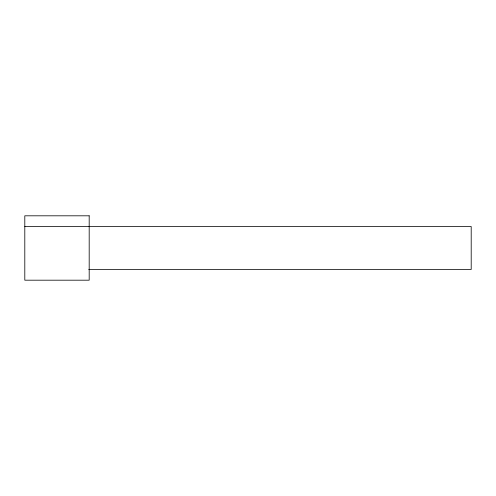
<?xml version="1.0" encoding="UTF-8"?>
<svg xmlns="http://www.w3.org/2000/svg" width="496" height="496" viewBox="0 0 496 496"><rect width="100%" height="100%" fill="white"/><g stroke="black" fill="none" stroke-linecap="round" stroke-linejoin="round"><path stroke-width="0.74" d="M24.8 226.536L471.2 226.536L471.2 269.464L88.753 269.464M89.187 215.81L24.8 215.81L24.8 280.19L89.187 280.19L89.187 215.81"/></g></svg>
